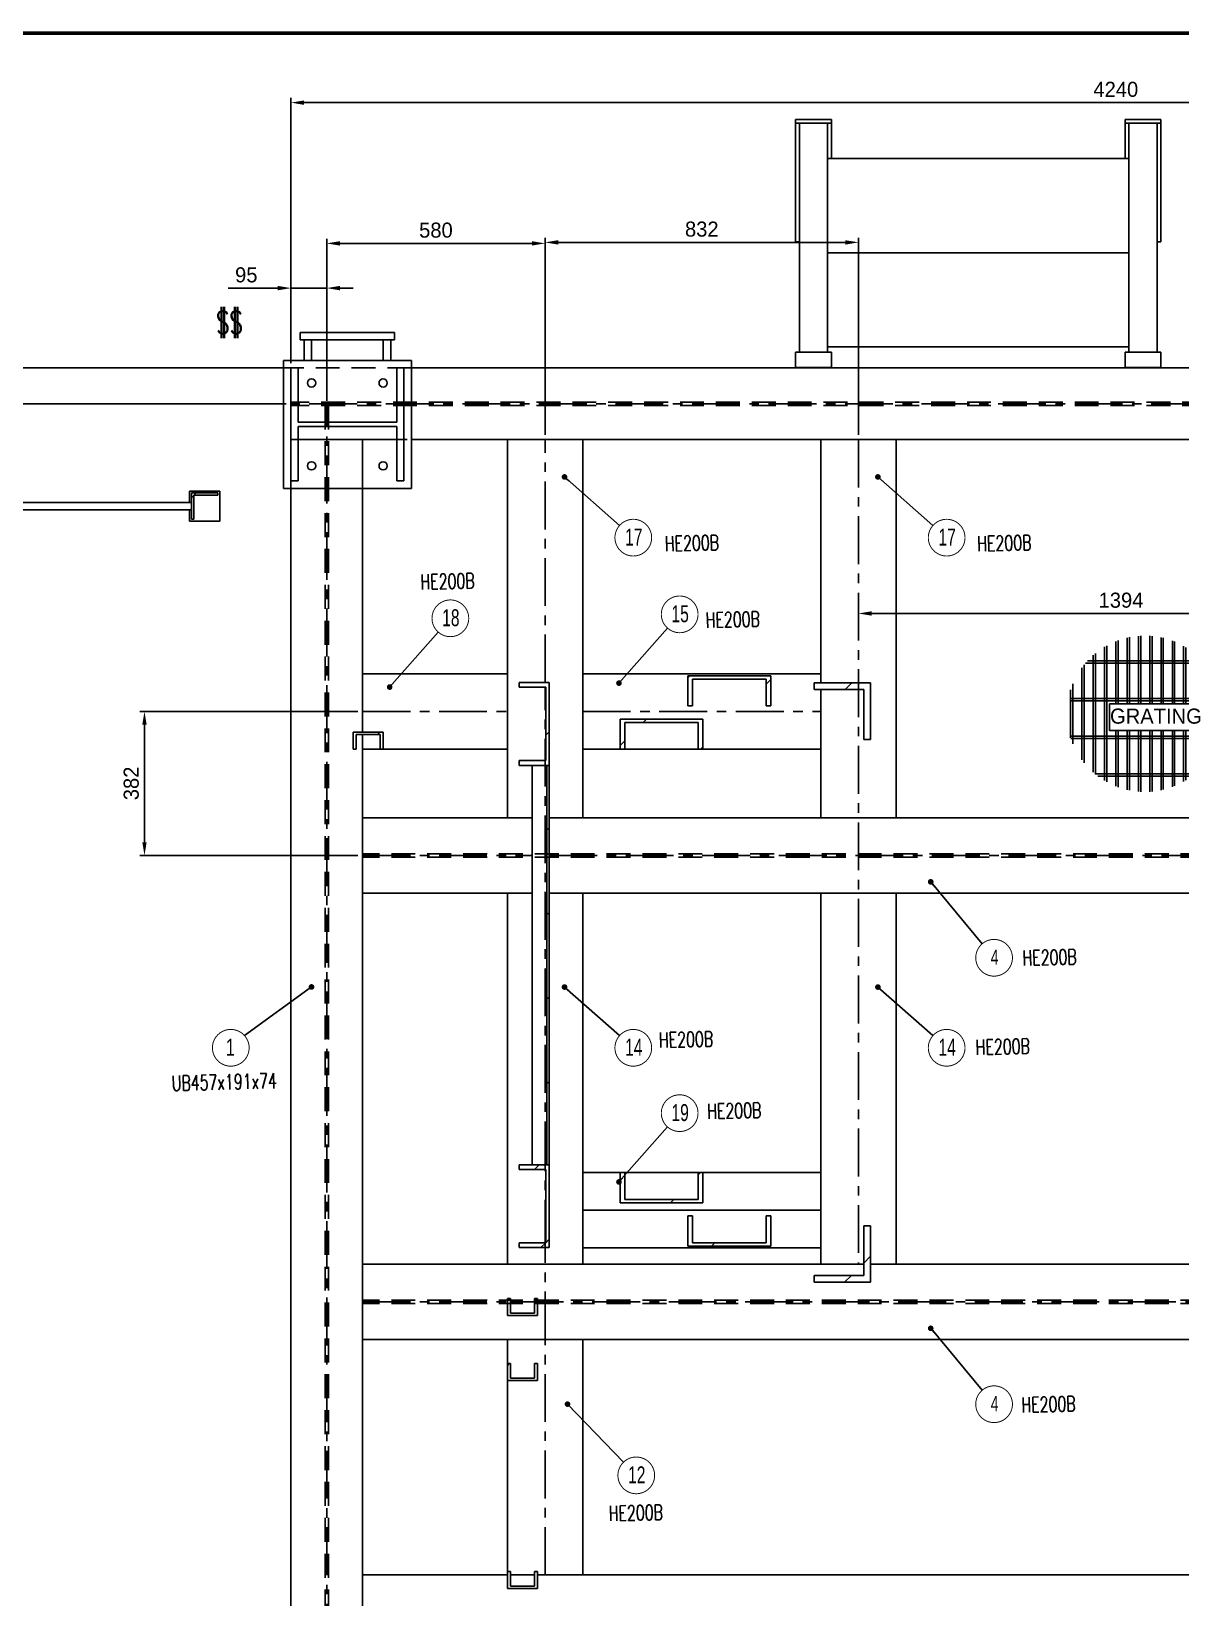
# Model space of a CAD drawing. Header units: millimetres. Extents: x 0 to 16187, y -20471 to 6290.
# Drawn here: x 7280.5 to 7585.6, y 5491.2 to 5907 of the extents above; entities that cross this region are included whole.
import ezdxf
from ezdxf.enums import TextEntityAlignment as Align

# ---------------------------------------------------------------- set-up
doc = ezdxf.new("R2010")
doc.units = ezdxf.units.MM
doc.header["$PDSIZE"] = -1
doc.linetypes.add('CENTERX2', pattern=[20.32, 12.7, -2.54, 2.54, -2.54])
doc.linetypes.add('DASHED2', pattern=[9.525, 6.35, -3.175])
doc.layers.add('BORDER1', color=3, linetype='Continuous')
doc.layers.add('BORDER2', color=7, linetype='Continuous')
doc.styles.add('MtXpl_txt_shx', font='txt.shx', dxfattribs={"height": 0.2})
doc.styles.add('ROMANC', font='ROMANC', dxfattribs={"height": 5})
doc.styles.add('ROMAND-1', font='ic-romand.shx')
doc.styles.add('ROMANS', font='ROMANS.shx', dxfattribs={"width": 0.8})
doc.styles.add('ROMANT', font='ROMANT', dxfattribs={"height": 4})
doc.styles.add('SLDTEXTSTYLE2', font='TXT', dxfattribs={"width": 0.686449})
doc.dimstyles.new('AM_ISO', dxfattribs={"dimtxt": 3.5, "dimasz": 3.5, "dimexe": 1, "dimexo": 1, "dimgap": 1.5, "dimtad": 1, "dimdsep": 46, "dimtxsty": 'Standard', "dimcen": 0, "dimclrd": 1, "dimclre": 1, "dimclrt": 1, "dimadec": 0, "dimazin": 2, "dimtp": 0.1, "dimtm": 0.1, "dimtfac": 0.71, "dimtdec": 3, "dimtmove": 0, "dimatfit": 3, "dimfxl": 1, "dimlwd": -1, "dimlwe": -1, "dimarcsym": 1})
doc.dimstyles.new('AM_ISO$7', dxfattribs={"dimtxt": 3.5, "dimasz": 3.5, "dimexe": 1, "dimexo": 1, "dimgap": 1.5, "dimtad": 1, "dimtoh": 1, "dimdsep": 46, "dimtxsty": 'Standard', "dimcen": 0, "dimclrd": 1, "dimclre": 1, "dimclrt": 1, "dimadec": 0, "dimazin": 2, "dimtp": 0.1, "dimtm": 0.1, "dimtfac": 0.71, "dimtdec": 3, "dimtmove": 0, "dimatfit": 3, "dimfxl": 1, "dimlwd": -1, "dimlwe": -1, "dimarcsym": 1})
pattern_1 = [(45, (5642.543, 1992.42), (-11.22532, 11.22532), [])]

# ---------------------------------------------------------------- blocks, each defined once
blk = doc.blocks.new('*D2018')
at = {"color": 1, "linetype": 'ByBlock'}
for p, q in [((7349.38, 5818.91), (7349.38, 5889.32)), ((7352.88, 5888.07), (7769.88, 5888.07)), ((7773.38, 5818.91), (7773.38, 5889.32))]:
    blk.add_line(p, q, dxfattribs=at)
at = {"color": 1}
for points in [[(7352.88, 5888.65), (7352.88, 5887.48), (7349.38, 5888.07)], [(7769.88, 5887.48), (7769.88, 5888.65), (7773.38, 5888.07)]]:
    blk.add_solid(points, dxfattribs=at)
at = {"layer": 'Defpoints', "color": 0}
for p in [(7773.38, 5888.07), (7349.38, 5817.66), (7773.38, 5817.66)]:
    blk.add_point(p, dxfattribs=at)
at = {"color": 1, "insert": (7568.4, 5891.57), "char_height": 4, "attachment_point": 5}
blk.add_mtext('4240', dxfattribs=at)
blk = doc.blocks.new('*D2030')
at = {"color": 1, "linetype": 'ByBlock'}
for p, q in [((7500.08, 5754.64), (7500.08, 5751.22)), ((7639.48, 5756.91), (7639.48, 5751.22)), ((7635.98, 5752.47), (7503.58, 5752.47))]:
    blk.add_line(p, q, dxfattribs=at)
at = {"color": 1}
for points in [[(7503.58, 5753.06), (7503.58, 5751.89), (7500.08, 5752.47)], [(7635.98, 5751.89), (7635.98, 5753.06), (7639.48, 5752.47)]]:
    blk.add_solid(points, dxfattribs=at)
at = {"layer": 'Defpoints', "color": 0}
for p in [(7500.08, 5755.89), (7639.48, 5758.16), (7500.08, 5752.47)]:
    blk.add_point(p, dxfattribs=at)
at = {"color": 1, "insert": (7569.78, 5755.97), "char_height": 4, "attachment_point": 5}
blk.add_mtext('1394', dxfattribs=at)
blk = doc.blocks.new('*D2031')
at = {"color": 1, "linetype": 'ByBlock'}
for p, q in [((7416.88, 5799.87), (7416.88, 5852.22)), ((7496.58, 5850.97), (7420.38, 5850.97)), ((7500.08, 5799.87), (7500.08, 5852.22))]:
    blk.add_line(p, q, dxfattribs=at)
at = {"color": 1}
for points in [[(7420.38, 5851.55), (7420.38, 5850.38), (7416.88, 5850.97)], [(7496.58, 5850.38), (7496.58, 5851.55), (7500.08, 5850.97)]]:
    blk.add_solid(points, dxfattribs=at)
at = {"layer": 'Defpoints', "color": 0}
for p in [(7416.88, 5850.97), (7416.88, 5798.62), (7500.08, 5798.62)]:
    blk.add_point(p, dxfattribs=at)
at = {"color": 1, "insert": (7458.48, 5854.47), "char_height": 4, "attachment_point": 5}
blk.add_mtext('832', dxfattribs=at)
blk = doc.blocks.new('*D2032')
at = {"color": 1, "linetype": 'ByBlock'}
for p, q in [((7358.9, 5808.94), (7358.9, 5851.95)), ((7413.38, 5850.7), (7362.4, 5850.7)), ((7416.88, 5802.37), (7416.88, 5851.95))]:
    blk.add_line(p, q, dxfattribs=at)
at = {"color": 1}
for points in [[(7362.4, 5851.28), (7362.4, 5850.12), (7358.9, 5850.7)], [(7413.38, 5850.12), (7413.38, 5851.28), (7416.88, 5850.7)]]:
    blk.add_solid(points, dxfattribs=at)
at = {"layer": 'Defpoints', "color": 0}
for p in [(7358.9, 5850.7), (7358.9, 5807.69), (7416.88, 5801.12)]:
    blk.add_point(p, dxfattribs=at)
at = {"color": 1, "insert": (7387.89, 5854.2), "char_height": 4, "attachment_point": 5}
blk.add_mtext('580', dxfattribs=at)
blk = doc.blocks.new('*D2048')
at = {"color": 1, "linetype": 'ByBlock'}
for p, q in [((7367.17, 5726.46), (7309.26, 5726.46)), ((7310.51, 5691.76), (7310.51, 5722.96)), ((7367.17, 5688.26), (7309.26, 5688.26))]:
    blk.add_line(p, q, dxfattribs=at)
at = {"color": 1}
for points in [[(7311.09, 5722.96), (7309.93, 5722.96), (7310.51, 5726.46)], [(7309.93, 5691.76), (7311.09, 5691.76), (7310.51, 5688.26)]]:
    blk.add_solid(points, dxfattribs=at)
at = {"layer": 'Defpoints', "color": 0}
for p in [(7310.51, 5726.46), (7368.42, 5726.46), (7368.42, 5688.26)]:
    blk.add_point(p, dxfattribs=at)
at = {"color": 1, "insert": (7307.01, 5707.36), "char_height": 4, "attachment_point": 5, "rotation": 90}
blk.add_mtext('382', dxfattribs=at)
blk = doc.blocks.new('*D2079')
at = {"color": 1, "linetype": 'ByBlock'}
for p, q in [((7345.88, 5838.83), (7332.71, 5838.83)), ((7349.38, 5818.91), (7349.38, 5840.08)), ((7358.9, 5838.83), (7349.38, 5838.83)), ((7358.9, 5836.48), (7358.9, 5840.08)), ((7362.4, 5838.83), (7365.9, 5838.83))]:
    blk.add_line(p, q, dxfattribs=at)
at = {"color": 1}
for points in [[(7345.88, 5838.25), (7345.88, 5839.42), (7349.38, 5838.83)], [(7362.4, 5839.42), (7362.4, 5838.25), (7358.9, 5838.83)]]:
    blk.add_solid(points, dxfattribs=at)
at = {"layer": 'Defpoints', "color": 0}
for p in [(7349.38, 5838.83), (7358.9, 5835.23), (7349.38, 5817.66)]:
    blk.add_point(p, dxfattribs=at)
at = {"color": 1, "insert": (7337.54, 5842.33), "char_height": 4, "attachment_point": 5}
blk.add_mtext('95', dxfattribs=at)
blk = doc.blocks.new('A$7E921A1473147')
at = {"color": 6, "ltscale": 0.2}
for p, q in [((0, 300), (300, 300)), ((0, 281), (0, 300)), ((300, 300), (300, 281)), ((0, 281), (144.5, 281)), ((144.5, 19), (144.5, 281)), ((155.5, 19), (155.5, 281)), ((155.5, 281), (300, 281)), ((0, 19), (144.5, 19)), ((0, 0), (0, 19)), ((0, 0), (300, 0)), ((155.5, 19), (300, 19)), ((300, 19), (300, 0))]:
    blk.add_line(p, q, dxfattribs=at)
blk = doc.blocks.new('*U609')
at = {"layer": 'BORDER1', "color": 154, "true_color": 0x1859a9, "const_width": 1}
blk.add_lwpolyline([(1.81, 811), (1144, 811), (1144, 0), (0, 0), (0, 811)], close=True, dxfattribs=at)
at = {"layer": 'BORDER2', "flags": 8}
for tag, height, style, p in [('REV-A', 3.24, 'ROMANS', (986.93, 140.25)), ('RE-A', 8.06, 'ROMANT', (1084.63, 7.17))]:
    blk.add_attdef(tag, text='', height=height, dxfattribs=dict(at, style=style)).set_placement(p, align=Align.CENTER)
at = {"layer": 'BORDER2', "style": 'ROMANS', "width": 3.830216}
blk.add_attdef('DATE-A', text='', height=3.24, dxfattribs=at).set_placement((995.51, 140.25), (1008.51, 140.25), align=Align.FIT)
at = {"layer": 'BORDER2'}
for tag, height, style, p in [('DRN-A', 3.24, 'ROMANS', (1018.38, 140.25)), ('CHD-A', 3.24, 'ROMANS', (1032.35, 140.25)), ('APD-A', 3.24, 'ROMANS', (1046.64, 140.25)), ('CONS_CONT_VEND', 4.2, 'ROMANC', (1061.39, 72.83))]:
    blk.add_attdef(tag, text='', height=height, dxfattribs=dict(at, style=style)).set_placement(p, align=Align.CENTER)
at = {"layer": 'BORDER2', "style": 'ROMANS', "width": 0.8}
for tag, p, height in [('1:X', (997.23, 122.55), 3.5), ('LOC', (1042.74, 122.55), 3.5), ('PROJ_NO', (1118.64, 122.55), 3.5), ('CONS_DRG_NO', (1011, 63), 3)]:
    blk.add_attdef(tag, p, '', height=height, dxfattribs=at)
at = {"layer": 'BORDER2', "lineweight": 30, "width": 0.8, "flags": 104}
blk.add_attdef('COMMENTS-A', text='', height=2.2, dxfattribs=at).set_placement((1055.21, 142.07), align=Align.MIDDLE_LEFT)
at = {"layer": 'BORDER2', "style": 'ROMANS', "width": 0.8}
for tag, p in [('PROJECT_TITLE_1', (1061.07, 55.35)), ('PROJECT_TITLE_2', (1061.07, 49.3))]:
    blk.add_attdef(tag, text='', height=3.5, dxfattribs=at).set_placement(p, align=Align.MIDDLE)
at = {"layer": 'BORDER2', "style": 'ROMANT', "width": 0.8}
for tag, p in [('DRG_TITLE_1', (1061.07, 36.31)), ('DRG_TITLE_2', (1061.07, 28.31)), ('DRG_TITLE_3', (1061.07, 20.31))]:
    blk.add_attdef(tag, text='', height=5, dxfattribs=at).set_placement(p, align=Align.CENTER)
at = {"layer": 'BORDER2', "style": 'ROMANT'}
for tag, p in [('AR', (995, 7.17)), ('PA', (1011.74, 7.17)), ('DC', (1028.45, 7.17)), ('TS', (1120.84, 7.17))]:
    blk.add_attdef(tag, p, '', height=8.06, dxfattribs=at)
for tag, p in [('SRNO', (1074.7, 7.17)), ('SH', (1115.8, 7.18))]:
    blk.add_attdef(tag, text='', height=8.06, dxfattribs=at).set_placement(p, align=Align.RIGHT)
at = {"layer": 'BORDER2', "style": 'ROMANS', "flags": 2}
blk.add_attdef('TB_VERSION', text='', height=2, dxfattribs=at).set_placement((1, -1), align=Align.TOP_LEFT)
blk = doc.blocks.new('*D3864')
at = {"color": 1, "linetype": 'ByBlock'}
for p, q in [((7348.13, 5808.14), (7247.17, 5808.14)), ((7248.42, 5199.28), (7248.42, 5804.64)), ((7348.13, 5195.78), (7247.17, 5195.78))]:
    blk.add_line(p, q, dxfattribs=at)
at = {"color": 1}
for points in [[(7249.01, 5804.64), (7247.84, 5804.64), (7248.42, 5808.14)], [(7247.84, 5199.28), (7249.01, 5199.28), (7248.42, 5195.78)]]:
    blk.add_solid(points, dxfattribs=at)
at = {"layer": 'Defpoints', "color": 0}
for p in [(7248.42, 5808.14), (7349.38, 5808.14), (7349.38, 5195.78)]:
    blk.add_point(p, dxfattribs=at)
at = {"color": 1, "insert": (7244.92, 5501.96), "char_height": 4, "attachment_point": 5, "rotation": 90}
blk.add_mtext('6124', dxfattribs=at)
blk = doc.blocks.new('A$7E9318A62E255')
at = {"color": 1, "ltscale": 0.2}
blk.add_line((4.15, 11.48), (22.25, 11.39), dxfattribs=at)
at = {"color": 1}
blk.add_line((169.47, 5.69), (26.39, 5.69), dxfattribs=at)
at = {"color": 1, "linetype": 'Continuous', "lineweight": 25}
blk.add_line((4.14, 0.09), (22.29, 0.01), dxfattribs=at)
at = {"color": 1, "ltscale": 0.2}
for centre, radius, start, end in [((5.98, 5.79), 5.98, 107.869, 252.0246), ((20.4, 5.69), 5.99, 287.9651, 71.9697)]:
    blk.add_arc(centre, radius, start, end, dxfattribs=at)
at = {"color": 1, "linetype": 'Continuous', "lineweight": 25}
blk.add_text('B', height=7, rotation=359.9537, dxfattribs=at).set_placement((10.17, 2.17))
blk = doc.blocks.new('A$7E931B17221C3')
for p, q in [((9, 38.42), (9, 2.96)), ((9.6, 38.76), (9.6, 2.61)), ((12, 39.91), (12, 23.32)), ((12.6, 40.14), (12.6, 23.32)), ((15, 40.86), (15, 23.32)), ((15.6, 40.99), (15.6, 23.32)), ((18, 41.33), (18, 23.32)), ((18.6, 41.38), (18.6, 23.32)), ((21, 41.37), (21, 23.32)), ((21.6, 41.32), (21.6, 23.32)), ((24, 40.96), (24, 23.32)), ((24.6, 40.82), (24.6, 23.32)), ((27, 40.09), (27, 23.32)), ((27.6, 39.85), (27.6, 23.32)), ((30, 38.68), (30, 23.32)), ((30.6, 38.32), (30.6, 23.32)), ((3.6, 33.7), (3.6, 7.68)), ((3.98, 34.15), (35.47, 34.15)), ((4.51, 34.75), (34.94, 34.75)), ((6, 36.21), (6, 5.17)), ((6.6, 36.72), (6.6, 4.66)), ((33, 36.59), (33, 23.32)), ((33.6, 36.07), (33.6, 23.32)), ((36, 33.51), (36, 7.87)), ((3, 32.92), (3, 8.46)), ((36.6, 32.71), (36.6, 8.67)), ((0, 27.03), (0, 14.34)), ((0.6, 28.66), (0.6, 12.72)), ((39, 28.28), (39, 13.09)), ((39.6, 26.53), (39.6, 14.84)), ((0, 24.75), (40.04, 24.75)), ((0, 24.15), (40.15, 24.15)), ((0, 14.75), (39.57, 14.75)), ((0.06, 14.15), (39.38, 14.15)), ((12, 16.28), (12, 1.46)), ((12.6, 16.28), (12.6, 1.23)), ((15, 16.28), (15, 0.52)), ((15.6, 16.28), (15.6, 0.38)), ((18, 16.28), (18, 0.04)), ((18.6, 16.28), (18.6, 0)), ((21, 16.28), (21, 0.01)), ((21.6, 16.28), (21.6, 0.05)), ((24, 16.28), (24, 0.42)), ((24.6, 16.28), (24.6, 0.55)), ((27, 16.28), (27, 1.29)), ((27.6, 16.28), (27.6, 1.53)), ((30, 16.28), (30, 2.7)), ((30.6, 16.28), (30.6, 3.05)), ((33, 16.28), (33, 4.78)), ((33.6, 16.28), (33.6, 5.3)), ((6.48, 4.75), (32.96, 4.75)), ((7.24, 4.15), (32.21, 4.15))]:
    blk.add_line(p, q)
blk.add_lwpolyline([(10.27, 23.32), (35.57, 23.32), (35.57, 16.28), (10.27, 16.28)], close=True)
at = {"color": 2, "style": 'ROMAND-1'}
blk.add_text('GRATING', height=4, dxfattribs=at).set_placement((10.45, 18.07))

msp = doc.modelspace()

# ---------------------------------------------------------------- hatches: boundary and pattern name
at = {"linetype": 'Continuous', "lineweight": 18}
h = msp.add_hatch(dxfattribs=at)
h.set_pattern_fill('ANSI31', scale=5, style=0)
h.set_pattern_definition(pattern_1)
h.paths.add_polyline_path([(7329.9776, 5784.45726), (7322.9776, 5784.45726), (7322.9776, 5777.45726), (7323.5776, 5777.45726), (7323.5776, 5783.85726), (7329.9776, 5783.85726)], flags=0)
h = msp.add_hatch(dxfattribs=at)
h.set_pattern_fill('ANSI31', scale=5, style=0)
h.set_pattern_definition(pattern_1)
h.paths.add_polyline_path([(7417.9776, 5712.15726), (7417.9776, 5734.15726), (7409.9776, 5734.15726), (7409.9776, 5732.90726), (7417.0776, 5732.90726), (7417.0776, 5713.40726), (7409.9776, 5713.40726), (7409.9776, 5712.15726)], flags=0)
h = msp.add_hatch(dxfattribs=at)
h.set_pattern_fill('ANSI31', scale=5, style=0)
h.set_pattern_definition(pattern_1)
h.paths.add_polyline_path([(7476.7776, 5735.95726), (7454.7776, 5735.95726), (7454.7776, 5727.95726), (7456.0276, 5727.95726), (7456.0276, 5735.05726), (7475.5276, 5735.05726), (7475.5276, 5727.95726), (7476.7776, 5727.95726)], flags=0)
h = msp.add_hatch(dxfattribs=at)
h.set_pattern_fill('ANSI31', scale=5, style=0)
h.set_pattern_definition(pattern_1)
h.paths.add_polyline_path([(7503.2776, 5719.05726), (7503.2776, 5734.05726), (7488.2776, 5734.05726), (7488.2776, 5732.25726), (7501.4776, 5732.25726), (7501.4776, 5719.05726)], flags=0)
h = msp.add_hatch(dxfattribs=at)
h.set_pattern_fill('ANSI31', scale=5, style=0)
h.set_pattern_definition(pattern_1)
h.paths.add_polyline_path([(7373.8776, 5720.95726), (7365.8776, 5720.95726), (7365.8776, 5716.45726), (7366.6776, 5716.45726), (7366.6776, 5720.35726), (7373.0776, 5720.35726), (7373.0776, 5716.45726), (7373.8776, 5716.45726)], flags=0)
h = msp.add_hatch(dxfattribs=at)
h.set_pattern_fill('ANSI31', scale=5, style=0)
h.set_pattern_definition(pattern_1)
h.paths.add_polyline_path([(7458.7776, 5724.45726), (7436.7776, 5724.45726), (7436.7776, 5716.45726), (7438.0276, 5716.45726), (7438.0276, 5723.55726), (7457.5276, 5723.55726), (7457.5276, 5716.45726), (7458.7776, 5716.45726)], flags=0)
h = msp.add_hatch(dxfattribs=at)
h.set_pattern_fill('ANSI31', scale=5, angle=90, style=0)
h.set_pattern_definition([(135, (5642.543, 1992.42), (-11.22532, -11.22532), [])])
h.paths.add_polyline_path([(7417.9776, 5606.15726), (7417.9776, 5712.15726), (7417.3776, 5712.15726), (7417.3776, 5606.15726)], flags=0)
h = msp.add_hatch(dxfattribs=at)
h.set_pattern_fill('ANSI31', scale=5, style=0)
h.set_pattern_definition(pattern_1)
h.paths.add_polyline_path([(7417.9776, 5584.15726), (7417.9776, 5606.15726), (7409.9776, 5606.15726), (7409.9776, 5604.90726), (7417.0776, 5604.90726), (7417.0776, 5585.40726), (7409.9776, 5585.40726), (7409.9776, 5584.15726)], flags=0)
h = msp.add_hatch(dxfattribs=at)
h.set_pattern_fill('ANSI31', scale=5, style=0)
h.set_pattern_definition(pattern_1)
h.paths.add_polyline_path([(7436.7776, 5596.05726), (7458.7776, 5596.05726), (7458.7776, 5604.05726), (7457.5276, 5604.05726), (7457.5276, 5596.95726), (7438.0276, 5596.95726), (7438.0276, 5604.05726), (7436.7776, 5604.05726)], flags=0)
h = msp.add_hatch(dxfattribs=at)
h.set_pattern_fill('ANSI31', scale=5, style=0)
h.set_pattern_definition(pattern_1)
h.paths.add_polyline_path([(7454.7776, 5584.55726), (7476.7776, 5584.55726), (7476.7776, 5592.55726), (7475.5276, 5592.55726), (7475.5276, 5585.45726), (7456.0276, 5585.45726), (7456.0276, 5592.55726), (7454.7776, 5592.55726)], flags=0)
h = msp.add_hatch(dxfattribs=at)
h.set_pattern_fill('ANSI31', scale=5, style=0)
h.set_pattern_definition(pattern_1)
h.paths.add_polyline_path([(7488.2776, 5574.95726), (7503.2776, 5574.95726), (7503.2776, 5589.95726), (7501.4776, 5589.95726), (7501.4776, 5576.75726), (7488.2776, 5576.75726)], flags=0)
h = msp.add_hatch(dxfattribs=at)
h.set_pattern_fill('ANSI31', scale=5, style=0)
h.set_pattern_definition(pattern_1)
h.paths.add_polyline_path([(7406.8776, 5548.85726), (7414.8776, 5548.85726), (7414.8776, 5553.35726), (7414.0776, 5553.35726), (7414.0776, 5549.45726), (7407.6776, 5549.45726), (7407.6776, 5553.35726), (7406.8776, 5553.35726)], flags=0)

# ---------------------------------------------------------------- linework, layer by layer
at = {"color": 7, "linetype": 'Continuous', "lineweight": 25}
for p, q in [((7492.8776, 5883.58726), (7483.3776, 5883.58726)), ((7483.3776, 5883.58726), (7483.3776, 5882.58726)), ((7492.8776, 5882.58726), (7492.8776, 5883.58726)), ((7580.3776, 5883.58726), (7570.8776, 5883.58726)), ((7570.8776, 5883.58726), (7570.8776, 5882.58726)), ((7580.3776, 5882.58726), (7580.3776, 5883.58726)), ((7483.3776, 5882.58726), (7492.8776, 5882.58726)), ((7483.3776, 5882.58726), (7483.3776, 5851.08726)), ((7484.3776, 5882.58726), (7484.3776, 5821.79228)), ((7491.8776, 5882.58726), (7491.8776, 5821.79228)), ((7492.8776, 5882.58726), (7492.8776, 5873.23367)), ((7570.8776, 5882.58726), (7580.3776, 5882.58726)), ((7570.8776, 5882.58726), (7570.8776, 5873.23367)), ((7571.8776, 5821.79228), (7571.8776, 5882.58726)), ((7579.3776, 5821.79228), (7579.3776, 5882.58726)), ((7580.3776, 5882.58726), (7580.3776, 5851.08726)), ((7571.8776, 5873.23367), (7491.8776, 5873.23367)), ((7483.3776, 5851.08726), (7484.3776, 5851.08726)), ((7579.3776, 5851.08726), (7580.3776, 5851.08726)), ((7571.8776, 5848.23367), (7491.8776, 5848.23367)), ((7351.8776, 5825.08726), (7351.8776, 5827.08726)), ((7353.42396, 5827.08726), (7351.8776, 5827.08726)), ((7353.42396, 5825.08726), (7351.8776, 5825.08726)), ((7352.8776, 5825.08726), (7352.8776, 5819.65726)), ((7353.42396, 5827.08726), (7375.33124, 5827.08726)), ((7353.42396, 5825.08726), (7375.33124, 5825.08726)), ((7354.8776, 5825.08726), (7354.8776, 5819.65726)), ((7373.8776, 5825.08726), (7373.8776, 5819.65726)), ((7376.8776, 5827.08726), (7375.33124, 5827.08726)), ((7376.8776, 5825.08726), (7375.33124, 5825.08726)), ((7375.8776, 5825.08726), (7375.8776, 5819.65726)), ((7376.8776, 5825.08726), (7376.8776, 5827.08726)), ((7492.8776, 5821.79228), (7483.3776, 5821.79228)), ((7483.3776, 5817.79228), (7483.3776, 5821.79228)), ((7571.8776, 5823.23367), (7491.8776, 5823.23367)), ((7492.8776, 5817.79228), (7492.8776, 5821.79228)), ((7580.3776, 5821.79228), (7570.8776, 5821.79228)), ((7570.8776, 5817.79228), (7570.8776, 5821.79228)), ((7580.3776, 5817.79228), (7580.3776, 5821.79228)), ((7347.3776, 5785.65726), (7347.3776, 5819.65726)), ((7347.3776, 5819.65726), (7381.3776, 5819.65726)), ((7381.3776, 5819.65726), (7381.3776, 5785.65726)), ((7741.3776, 5817.65726), (7381.3776, 5817.65726)), ((7492.8776, 5817.79228), (7483.3776, 5817.79228)), ((7491.0276, 5817.79228), (7491.0276, 5817.65726)), ((7491.8776, 5817.79228), (7491.8776, 5817.65726)), ((7580.3776, 5817.79228), (7570.8776, 5817.79228)), ((7571.8776, 5817.65726), (7571.8776, 5817.79228)), ((7572.7276, 5817.65726), (7572.7276, 5817.79228)), ((7380.29865, 5798.61726), (7349.3776, 5798.61726)), ((7368.4176, 5720.95726), (7368.4176, 5798.61726)), ((7741.3776, 5798.61726), (7381.3776, 5798.61726)), ((7416.8776, 5798.61726), (7406.8776, 5798.61726)), ((7406.8776, 5698.25726), (7406.8776, 5798.61726)), ((7426.8776, 5798.61726), (7416.8776, 5798.61726)), ((7426.8776, 5698.25726), (7426.8776, 5798.61726)), ((7490.0776, 5734.05726), (7490.0776, 5798.61726)), ((7500.0776, 5798.61726), (7490.0776, 5798.61726)), ((7510.0776, 5798.61726), (7500.0776, 5798.61726)), ((7510.0776, 5698.25726), (7510.0776, 5798.61726)), ((7322.4776, 5781.95726), (7322.4776, 5784.95726)), ((7322.4776, 5784.95726), (7330.4776, 5784.95726)), ((7322.9776, 5777.45726), (7322.9776, 5784.45726)), ((7322.9776, 5784.45726), (7329.9776, 5784.45726)), ((7329.9776, 5783.85726), (7323.5776, 5783.85726)), ((7323.5776, 5783.85726), (7323.5776, 5777.45726)), ((7329.9776, 5784.45726), (7329.9776, 5783.85726)), ((7330.4776, 5784.95726), (7330.4776, 5776.95726)), ((7381.3776, 5785.65726), (7347.3776, 5785.65726)), ((7349.3776, 5436.25726), (7349.3776, 5785.65726)), ((7322.9776, 5781.95726), (7277.9776, 5781.95726)), ((7277.9776, 5779.95726), (7322.9776, 5779.95726)), ((7322.4776, 5776.95726), (7322.4776, 5779.95726)), ((7330.4776, 5776.95726), (7322.4776, 5776.95726)), ((7323.5776, 5777.45726), (7322.9776, 5777.45726)), ((7368.4176, 5726.45726), (7368.4176, 5736.45726)), ((7368.4176, 5736.45726), (7406.8776, 5736.45726)), ((7406.8776, 5726.45726), (7406.8776, 5736.45726)), ((7409.9776, 5732.90726), (7409.9776, 5734.15726)), ((7409.9776, 5734.15726), (7417.9776, 5734.15726)), ((7417.9776, 5734.15726), (7417.9776, 5712.15726)), ((7426.8776, 5736.45726), (7490.0776, 5736.45726)), ((7426.8776, 5726.45726), (7426.8776, 5736.45726)), ((7454.7776, 5727.95726), (7454.7776, 5735.95726)), ((7454.7776, 5735.95726), (7476.7776, 5735.95726)), ((7475.5276, 5735.05726), (7456.0276, 5735.05726)), ((7456.0276, 5735.05726), (7456.0276, 5727.95726)), ((7475.5276, 5727.95726), (7475.5276, 5735.05726)), ((7476.7776, 5735.95726), (7476.7776, 5727.95726)), ((7488.2776, 5732.25726), (7488.2776, 5734.05726)), ((7488.2776, 5734.05726), (7503.2776, 5734.05726)), ((7490.0776, 5734.05726), (7490.0776, 5736.45726)), ((7503.2776, 5734.05726), (7503.2776, 5719.05726)), ((7417.0776, 5732.90726), (7409.9776, 5732.90726)), ((7417.0776, 5713.40726), (7417.0776, 5732.90726)), ((7501.4776, 5732.25726), (7488.2776, 5732.25726)), ((7490.0776, 5726.45726), (7490.0776, 5732.25726)), ((7490.0776, 5698.25726), (7490.0776, 5732.25726)), ((7501.4776, 5719.05726), (7501.4776, 5732.25726)), ((7368.4176, 5720.95726), (7368.4176, 5726.45726)), ((7406.8776, 5716.45726), (7406.8776, 5726.45726)), ((7426.8776, 5716.45726), (7426.8776, 5726.45726)), ((7456.0276, 5727.95726), (7454.7776, 5727.95726)), ((7476.7776, 5727.95726), (7475.5276, 5727.95726)), ((7490.0776, 5716.45726), (7490.0776, 5726.45726)), ((7365.8776, 5716.45726), (7365.8776, 5720.95726)), ((7365.8776, 5720.95726), (7373.8776, 5720.95726)), ((7373.8776, 5720.95726), (7373.8776, 5716.45726)), ((7436.7776, 5716.45726), (7436.7776, 5724.45726)), ((7436.7776, 5724.45726), (7458.7776, 5724.45726)), ((7457.5276, 5723.55726), (7438.0276, 5723.55726)), ((7438.0276, 5723.55726), (7438.0276, 5716.45726)), ((7457.5276, 5716.45726), (7457.5276, 5723.55726)), ((7458.7776, 5724.45726), (7458.7776, 5716.45726)), ((7373.0776, 5720.35726), (7366.6776, 5720.35726)), ((7366.6776, 5720.35726), (7366.6776, 5716.45726)), ((7368.4176, 5716.45726), (7368.4176, 5720.35726)), ((7368.4176, 5481.75726), (7368.4176, 5720.35726)), ((7373.0776, 5716.45726), (7373.0776, 5720.35726)), ((7503.2776, 5719.05726), (7501.4776, 5719.05726)), ((7366.6776, 5716.45726), (7365.8776, 5716.45726)), ((7368.4176, 5716.45726), (7373.0776, 5716.45726)), ((7373.8776, 5716.45726), (7373.0776, 5716.45726)), ((7373.8776, 5716.45726), (7406.8776, 5716.45726)), ((7409.9776, 5712.15726), (7409.9776, 5713.40726)), ((7409.9776, 5713.40726), (7417.0776, 5713.40726)), ((7426.8776, 5716.45726), (7436.7776, 5716.45726)), ((7438.0276, 5716.45726), (7436.7776, 5716.45726)), ((7438.0276, 5716.45726), (7457.5276, 5716.45726)), ((7458.7776, 5716.45726), (7457.5276, 5716.45726)), ((7458.7776, 5716.45726), (7490.0776, 5716.45726)), ((7417.9776, 5712.15726), (7409.9776, 5712.15726)), ((7413.4776, 5712.15726), (7413.4776, 5606.15726)), ((7417.9776, 5712.15726), (7417.3776, 5712.15726)), ((7417.3776, 5606.15726), (7417.3776, 5712.15726)), ((7417.9776, 5712.15726), (7417.9776, 5606.15726)), ((7368.4176, 5688.25726), (7368.4176, 5698.25726)), ((7368.4176, 5698.25726), (7413.4776, 5698.25726)), ((7406.8776, 5698.25726), (7413.4776, 5698.25726)), ((7417.9776, 5698.25726), (7426.8776, 5698.25726)), ((7417.9776, 5698.25726), (7724.6776, 5698.25726)), ((7490.0776, 5698.25726), (7500.0776, 5698.25726)), ((7500.0776, 5698.25726), (7510.0776, 5698.25726)), ((7368.4176, 5678.25726), (7368.4176, 5688.25726)), ((7368.4176, 5678.25726), (7413.4776, 5678.25726)), ((7406.8776, 5678.25726), (7413.4776, 5678.25726)), ((7406.8776, 5579.75726), (7406.8776, 5678.25726)), ((7417.9776, 5678.25726), (7426.8776, 5678.25726)), ((7417.9776, 5678.25726), (7724.6776, 5678.25726)), ((7426.8776, 5579.75726), (7426.8776, 5678.25726)), ((7490.0776, 5678.25726), (7500.0776, 5678.25726)), ((7490.0776, 5579.75726), (7490.0776, 5678.25726)), ((7500.0776, 5678.25726), (7510.0776, 5678.25726)), ((7510.0776, 5579.75726), (7510.0776, 5678.25726)), ((7409.9776, 5604.90726), (7409.9776, 5606.15726)), ((7409.9776, 5606.15726), (7417.9776, 5606.15726)), ((7417.0776, 5604.90726), (7409.9776, 5604.90726)), ((7417.0776, 5585.40726), (7417.0776, 5604.90726)), ((7417.9776, 5606.15726), (7417.3776, 5606.15726)), ((7417.9776, 5606.15726), (7417.9776, 5584.15726)), ((7426.8776, 5604.05726), (7436.7776, 5604.05726)), ((7426.8776, 5594.05726), (7426.8776, 5604.05726)), ((7436.7776, 5604.05726), (7438.0276, 5604.05726)), ((7436.7776, 5596.05726), (7436.7776, 5604.05726)), ((7438.0276, 5604.05726), (7438.0276, 5596.95726)), ((7438.0276, 5604.05726), (7457.5276, 5604.05726)), ((7457.5276, 5604.05726), (7458.7776, 5604.05726)), ((7457.5276, 5596.95726), (7457.5276, 5604.05726)), ((7458.7776, 5604.05726), (7458.7776, 5596.05726)), ((7458.7776, 5604.05726), (7490.0776, 5604.05726)), ((7490.0776, 5594.05726), (7490.0776, 5604.05726)), ((7438.0276, 5596.95726), (7457.5276, 5596.95726)), ((7426.8776, 5594.05726), (7490.0776, 5594.05726)), ((7426.8776, 5584.05726), (7426.8776, 5594.05726)), ((7458.7776, 5596.05726), (7436.7776, 5596.05726)), ((7454.7776, 5592.55726), (7456.0276, 5592.55726)), ((7454.7776, 5584.55726), (7454.7776, 5592.55726)), ((7456.0276, 5592.55726), (7456.0276, 5585.45726)), ((7475.5276, 5585.45726), (7475.5276, 5592.55726)), ((7475.5276, 5592.55726), (7476.7776, 5592.55726)), ((7476.7776, 5592.55726), (7476.7776, 5584.55726)), ((7490.0776, 5584.05726), (7490.0776, 5594.05726)), ((7501.4776, 5576.75726), (7501.4776, 5589.95726)), ((7501.4776, 5589.95726), (7503.2776, 5589.95726)), ((7503.2776, 5589.95726), (7503.2776, 5574.95726)), ((7409.9776, 5584.15726), (7409.9776, 5585.40726)), ((7409.9776, 5585.40726), (7417.0776, 5585.40726)), ((7417.9776, 5584.15726), (7409.9776, 5584.15726)), ((7426.8776, 5584.05726), (7490.0776, 5584.05726)), ((7476.7776, 5584.55726), (7454.7776, 5584.55726)), ((7456.0276, 5585.45726), (7475.5276, 5585.45726)), ((7368.4176, 5569.75726), (7368.4176, 5579.75726)), ((7368.4176, 5579.75726), (7501.4776, 5579.75726)), ((7406.8776, 5579.75726), (7416.8776, 5579.75726)), ((7416.8776, 5579.75726), (7426.8776, 5579.75726)), ((7490.0776, 5579.75726), (7500.0776, 5579.75726)), ((7500.0776, 5579.75726), (7501.4776, 5579.75726)), ((7503.2776, 5579.75726), (7510.0776, 5579.75726)), ((7503.2776, 5579.75726), (7632.7776, 5579.75726)), ((7488.2776, 5574.95726), (7488.2776, 5576.75726)), ((7488.2776, 5576.75726), (7501.4776, 5576.75726)), ((7503.2776, 5574.95726), (7488.2776, 5574.95726)), ((7368.4176, 5559.75726), (7368.4176, 5569.75726)), ((7406.8776, 5566.15726), (7406.8776, 5570.65726)), ((7406.8776, 5570.65726), (7407.6776, 5570.65726)), ((7407.6776, 5570.65726), (7407.6776, 5566.75726)), ((7407.6776, 5569.75726), (7414.0776, 5569.75726)), ((7414.0776, 5566.75726), (7414.0776, 5570.65726)), ((7414.0776, 5570.65726), (7414.8776, 5570.65726)), ((7414.8776, 5570.65726), (7414.8776, 5566.15726)), ((7414.8776, 5566.15726), (7406.8776, 5566.15726)), ((7407.6776, 5566.75726), (7414.0776, 5566.75726)), ((7368.4176, 5559.75726), (7754.3376, 5559.75726)), ((7406.8776, 5559.75726), (7416.8776, 5559.75726)), ((7406.8776, 5553.35726), (7406.8776, 5559.75726)), ((7416.8776, 5559.75726), (7426.8776, 5559.75726)), ((7426.8776, 5497.25726), (7426.8776, 5559.75726)), ((7406.8776, 5548.85726), (7406.8776, 5553.35726)), ((7406.8776, 5553.35726), (7407.6776, 5553.35726)), ((7407.6776, 5553.35726), (7407.6776, 5549.45726)), ((7414.0776, 5549.45726), (7414.0776, 5553.35726)), ((7414.0776, 5553.35726), (7414.8776, 5553.35726)), ((7414.8776, 5553.35726), (7414.8776, 5548.85726)), ((7414.8776, 5548.85726), (7406.8776, 5548.85726)), ((7406.8776, 5498.15726), (7406.8776, 5548.85726)), ((7407.6776, 5549.45726), (7414.0776, 5549.45726)), ((7368.4176, 5487.25726), (7368.4176, 5497.25726)), ((7368.4176, 5497.25726), (7406.8776, 5497.25726)), ((7406.8776, 5493.65726), (7406.8776, 5498.15726)), ((7406.8776, 5498.15726), (7407.6776, 5498.15726)), ((7407.6776, 5498.15726), (7407.6776, 5494.25726)), ((7407.6776, 5497.25726), (7414.0776, 5497.25726)), ((7414.0776, 5494.25726), (7414.0776, 5498.15726)), ((7414.0776, 5498.15726), (7414.8776, 5498.15726)), ((7414.8776, 5498.15726), (7414.8776, 5493.65726)), ((7414.8776, 5497.25726), (7416.8776, 5497.25726)), ((7414.8776, 5497.25726), (7722.6776, 5497.25726)), ((7416.8776, 5497.25726), (7426.8776, 5497.25726)), ((7414.8776, 5493.65726), (7406.8776, 5493.65726)), ((7407.6776, 5494.25726), (7414.0776, 5494.25726))]:
    msp.add_line(p, q, dxfattribs=at)
at = {"color": 2, "linetype": 'DASHED2'}
for p, q in [((7349.3776, 5785.65726), (7349.3776, 5817.65726)), ((7381.3776, 5817.65726), (7349.3776, 5817.65726)), ((7773.3776, 5808.58726), (7349.3776, 5808.58726)), ((7773.3776, 5807.68726), (7349.3776, 5807.68726)), ((7358.4476, 5807.68726), (7358.4476, 5196.22726)), ((7359.3476, 5807.68726), (7359.3476, 5196.22726)), ((7763.4076, 5688.70726), (7368.4176, 5688.70726)), ((7763.4076, 5687.80726), (7368.4176, 5687.80726)), ((7763.4076, 5570.20726), (7368.4176, 5570.20726)), ((7763.4076, 5569.30726), (7368.4176, 5569.30726))]:
    msp.add_line(p, q, dxfattribs=at)
at = {"color": 3, "linetype": 'CENTERX2'}
for p, q in [((7773.3776, 5808.13726), (7349.3776, 5808.13726)), ((7358.8976, 5436.25726), (7358.8976, 5807.68726)), ((7416.8776, 5734.15726), (7416.8776, 5798.61726)), ((7500.0776, 5798.61726), (7500.0776, 5579.75726)), ((7368.4176, 5726.45726), (7406.8776, 5726.45726)), ((7426.8776, 5726.45726), (7490.0776, 5726.45726)), ((7368.4176, 5688.25726), (7413.4776, 5688.25726)), ((7417.9776, 5688.25726), (7724.6776, 5688.25726)), ((7368.4176, 5569.75726), (7754.3376, 5569.75726))]:
    msp.add_line(p, q, dxfattribs=at)
at = {"color": 4, "lineweight": 25}
for points in [[(7445.16506, 5772.5957, 0.25, 0.25, 1), (7435.41506, 5772.5957, 0.25, 0.25, 1)], [(7528.36506, 5772.5957, 0.25, 0.25, 1), (7518.61506, 5772.5957, 0.25, 0.25, 1)], [(7396.59862, 5751.1895, 0.25, 0.25, 1), (7386.84862, 5751.1895, 0.25, 0.25, 1)], [(7457.47929, 5752.23697, 0.25, 0.25, 1), (7447.72929, 5752.23697, 0.25, 0.25, 1)], [(7540.95631, 5661.07832, 0.25, 0.25, 1), (7531.20631, 5661.07832, 0.25, 0.25, 1)], [(7445.16506, 5637.18465, 0.25, 0.25, 1), (7435.41506, 5637.18465, 0.25, 0.25, 1)], [(7528.36506, 5637.18465, 0.25, 0.25, 1), (7518.61506, 5637.18465, 0.25, 0.25, 1)], [(7457.47929, 5619.83697, 0.25, 0.25, 1), (7447.72929, 5619.83697, 0.25, 0.25, 1)], [(7540.95631, 5542.57832, 0.25, 0.25, 1), (7531.20631, 5542.57832, 0.25, 0.25, 1)], [(7445.95406, 5523.6903, 0.25, 0.25, 1), (7436.20406, 5523.6903, 0.25, 0.25, 1)]]:
    msp.add_lwpolyline(points, format="xyseb", close=True, dxfattribs=at)
at = {"color": 3, "linetype": 'CENTERX2'}
msp.add_lwpolyline([(7416.8776, 5497.25726), (7416.8776, 5559.75726), (7416.8776, 5584.15726), (7416.8776, 5604.90726), (7416.8776, 5732.90726)], dxfattribs=at)
at = {"color": 4, "const_width": 0.25}
msp.add_lwpolyline([(7328.55078, 5637.18465, -1), (7338.30078, 5637.18465, -1)], format="xyb", close=True, dxfattribs=at)
at = {"color": 7, "linetype": 'Continuous', "lineweight": 25}
for centre in [(7354.8776, 5813.65726), (7373.8776, 5813.65726), (7354.8776, 5791.65726), (7373.8776, 5791.65726)]:
    msp.add_circle(centre, 1.1, dxfattribs=at)

# ---------------------------------------------------------------- block references
for name, p in [('A$7E9318A62E255', (7179.91043, 5811.96578)), ('A$7E931B17221C3', (7556.41179, 5705.15183))]:
    msp.add_blockref(name, p)
at = {"ltscale": 0.2, "xscale": 0.09999999999999995, "yscale": 0.09999999999999995, "zscale": 0.09999999999999995, "rotation": 90}
msp.add_blockref('A$7E921A1473147', (7379.3776, 5787.65726), dxfattribs=at)
at = {"layer": 'BORDER1'}
msp.add_blockref('*U609', (7097.74721, 5095.49056), dxfattribs=at)

# ---------------------------------------------------------------- texts
at = {"color": 7, "lineweight": 25, "style": 'MtXpl_txt_shx', "width": 0.6875}
msp.add_text('$$', height=6, dxfattribs=at).set_placement((7333.04548, 5829.72913), align=Align.MIDDLE_CENTER)
at = {"color": 4, "lineweight": 25, "style": 'SLDTEXTSTYLE2', "width": 0.686449}
for s, height, p in [('17', 4.5, (7440.42324, 5772.75007)), ('17', 4.5, (7523.62324, 5772.75007)), ('15', 4.5, (7452.73747, 5752.39135)), ('18', 4.5, (7391.8568, 5751.34388)), ('4', 4, (7536.21449, 5661.23269)), ('1', 4.5, (7333.2926, 5637.33903)), ('14', 4.5, (7440.42324, 5637.33903)), ('14', 4.5, (7523.62324, 5637.33903)), ('19', 4.5, (7452.73747, 5619.99135)), ('4', 4, (7536.21449, 5542.73269)), ('12', 4.5, (7441.21224, 5523.84468))]:
    msp.add_text(s, height=height, dxfattribs=at).set_placement(p, align=Align.MIDDLE_CENTER)
at = {"color": 4, "lineweight": 25, "style": 'MtXpl_txt_shx', "width": 0.6875}
for p in [(7448.71368, 5768.97805), (7531.66009, 5768.97805), (7383.83715, 5758.83372), (7459.56576, 5748.68939), (7543.67247, 5659.01224), (7447.15649, 5637.22448), (7531.24962, 5635.31327), (7459.96158, 5618.30352), (7543.3844, 5540.39562), (7433.82401, 5511.5773)]:
    msp.add_text('HE200B', height=4, rotation=1.3639275, dxfattribs=at).set_placement(p)
at = {"color": 4, "style": 'MtXpl_txt_shx', "width": 0.6875}
msp.add_text('UB457x191x74', height=4, rotation=1.3639275, dxfattribs=at).set_placement((7317.78059, 5625.76893))

# ---------------------------------------------------------------- dimensions: what is measured, and where the dimension line sits
for base, p1, p2, picture, middle in [((7773.3776, 5888.06748), (7349.3776, 5817.65726), (7773.3776, 5817.65726), '*D2018', (7568.39962, 5888.06748)), ((7500.0776, 5752.47364), (7639.4776, 5758.15584), (7500.0776, 5755.89149), '*D2030', (7569.7776, 5752.47364))]:
    dim = msp.add_linear_dim(base=base, p1=p1, p2=p2, dimstyle='AM_ISO', override={"dimtxt": 4, "dimexe": 1.25, "dimexo": 1.25, "dimlfac": 10})
    dim.commit()
    dim.dimension.update_dxf_attribs({"geometry": picture, "text_midpoint": middle, "dimtype": 160})
for base, p1, p2, override, picture, middle in [((7358.8976, 5850.69948), (7416.8776, 5801.11726), (7358.8976, 5807.68726), {"dimtxt": 4, "dimexe": 1.25, "dimexo": 1.25, "dimdec": 0, "dimlfac": 10}, '*D2032', (7387.8876, 5854.19948)), ((7416.8776, 5850.96669), (7500.0776, 5798.61726), (7416.8776, 5798.61726), {"dimtxt": 4, "dimexe": 1.25, "dimexo": 1.25, "dimlfac": 10}, '*D2031', (7458.4776, 5854.46669)), ((7349.3776, 5838.83416), (7358.8976, 5835.23447), (7349.3776, 5817.65726), {"dimtxt": 4, "dimexe": 1.25, "dimexo": 1.25, "dimdec": 0, "dimlfac": 10}, '*D2079', (7337.54427, 5842.33416))]:
    dim = msp.add_linear_dim(base=base, p1=p1, p2=p2, dimstyle='AM_ISO', override=override)
    dim.commit()
    dim.dimension.update_dxf_attribs({"geometry": picture, "text_midpoint": middle})
for base, p1, p2, override, picture, middle in [((7248.42444, 5808.13726), (7349.3776, 5195.77726), (7349.3776, 5808.13726), {"dimtxt": 4, "dimexe": 1.25, "dimexo": 1.25, "dimdec": 0, "dimlfac": 10}, '*D3864', (7244.92444, 5501.95726)), ((7310.50998, 5726.45726), (7368.4176, 5688.25726), (7368.4176, 5726.45726), {"dimtxt": 4, "dimexe": 1.25, "dimexo": 1.25, "dimlfac": 10}, '*D2048', (7307.00998, 5707.35726))]:
    dim = msp.add_linear_dim(base=base, p1=p1, p2=p2, angle=90, dimstyle='AM_ISO', override=override)
    dim.commit()
    dim.dimension.update_dxf_attribs({"geometry": picture, "text_midpoint": middle})

# ---------------------------------------------------------------- leaders
at = {"color": 4, "lineweight": 25}
for points in [[(7422.03654, 5788.71213), (7436.63564, 5775.82227)], [(7505.23654, 5788.71213), (7519.83564, 5775.82227)], [(7375.60718, 5732.93598), (7388.49704, 5747.53508)], [(7436.48785, 5733.98345), (7449.37771, 5748.58255)], [(7519.2545, 5681.2331), (7532.957, 5664.82055)], [(7422.03654, 5653.30109), (7436.63564, 5640.41123)], [(7505.23654, 5653.30109), (7519.83564, 5640.41123)], [(7436.48785, 5601.58345), (7449.37771, 5616.18255)], [(7519.2545, 5562.7331), (7532.957, 5546.32055)], [(7422.82554, 5542.59196), (7437.69257, 5527.19704)]]:
    msp.add_leader(points, dimstyle='AM_ISO$7', override={"dimasz": 1.5, "dimldrblk": 'Dot'}, dxfattribs=at)
at = {"color": 4}
msp.add_leader([(7354.8516, 5653.33424), (7337.07692, 5640.41495)], dimstyle='AM_ISO$7', override={"dimasz": 1.5, "dimldrblk": 'Dot'}, dxfattribs=at)

doc.saveas('drawing.dxf')
